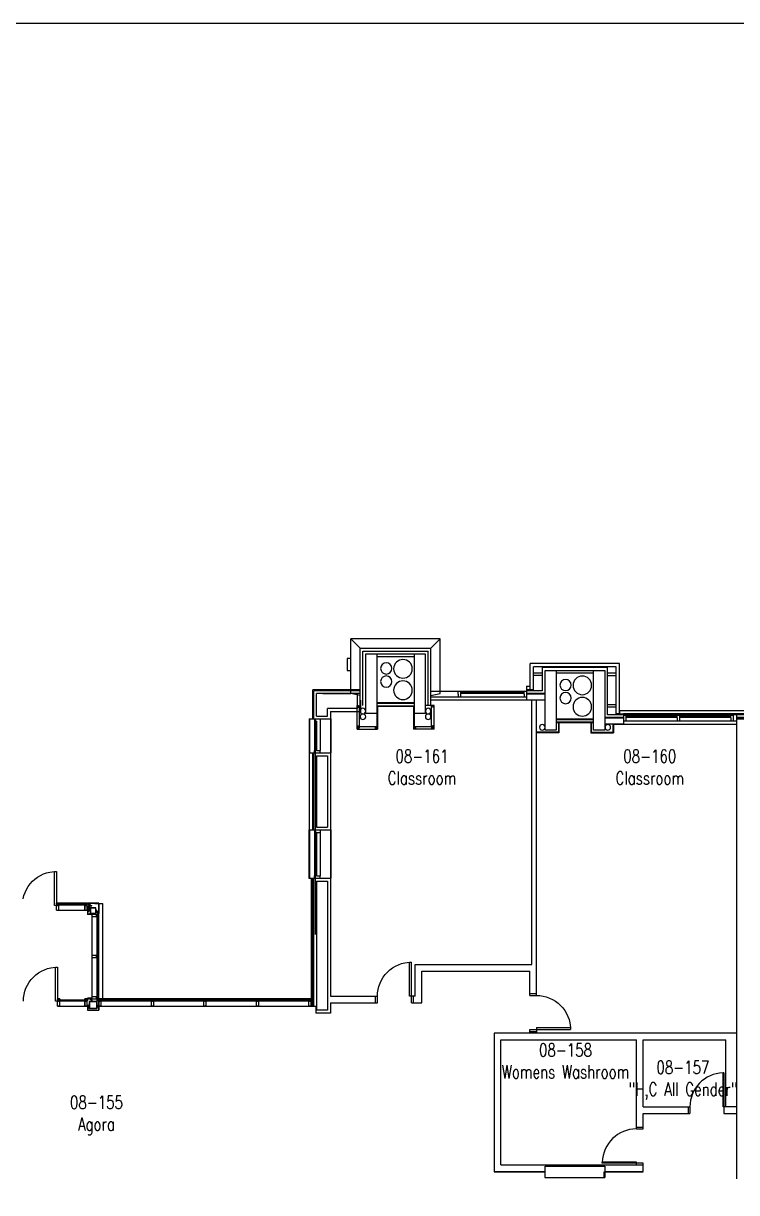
# Model space of a CAD drawing. Extents: x 11182 to 734459, y -1391328 to 152085.
# Drawn here: x 138949 to 158091, y -831860 to -800495 of the extents above; entities that cross this region are included whole.
import ezdxf
from ezdxf.enums import TextEntityAlignment as Align

# ---------------------------------------------------------------- set-up
doc = ezdxf.new("R2010")
doc.units = 0
doc.header["$LTSCALE"] = 500
doc.header["$MEASUREMENT"] = 0
doc.layers.add('0_Defpoints', color=106, linetype='CONTINUOUS', plot=False)
for name, color, linetype in [('0_room_data', 7, 'CONTINUOUS'), ('1_Wall_Exist', 251, 'CONTINUOUS'), ('3_Text', 7, 'CONTINUOUS')]:
    doc.layers.add(name, color=color, linetype=linetype)
doc.styles.add('1_200', font='simplex.shx', dxfattribs={"width": 0.75, "height": 460})

# ---------------------------------------------------------------- blocks, each defined once
blk = doc.blocks.new('room_data')
at = {"layer": '3_Text', "style": '1_200', "width": 0.75}
for tag, p in [('ROOMNUM', (0, 0)), ('ROOMUSE', (0, -575))]:
    blk.add_attdef(tag, text='', height=345, dxfattribs=at).set_placement(p, align=Align.MIDDLE_CENTER)

msp = doc.modelspace()

# ---------------------------------------------------------------- linework, layer by layer
at = {"layer": '0_Defpoints'}
msp.add_lwpolyline([(121708, -800495), (121708, -866198), (223249, -866198), (223249, -800495)], close=True, dxfattribs=at)
at = {"layer": '1_Wall_Exist'}
for p, q in [((150136, -817009), (147736, -817009)), ((147736, -818471), (147736, -817009)), ((147736, -817009), (147986, -817259)), ((149886, -817259), (150136, -817009)), ((150136, -818471), (150136, -817009)), ((147986, -817259), (149886, -817259)), ((147986, -818797), (147986, -817259)), ((148061, -817334), (149811, -817334)), ((148061, -818797), (148061, -817334)), ((149811, -818797), (149811, -817334)), ((149886, -818797), (149886, -817259)), ((147636, -817531), (147636, -817855)), ((147736, -817531), (147636, -817531)), ((148136, -819009), (148136, -817409)), ((148136, -817409), (149736, -817409)), ((148436, -817409), (148436, -819362)), ((149436, -817484), (148436, -817484)), ((149436, -817409), (149436, -819362)), ((149736, -817409), (149736, -819009)), ((154950, -817663), (152550, -817663)), ((152550, -818375), (152550, -817663)), ((154950, -819015), (154950, -817663)), ((147636, -817855), (147736, -817855)), ((154860, -817753), (152640, -817753)), ((152640, -818375), (152640, -817753)), ((152640, -817917), (152875, -817917)), ((152875, -817992), (152640, -817992)), ((154625, -817778), (152875, -817778)), ((152875, -817778), (152875, -818400)), ((152950, -819453), (152950, -817853)), ((152950, -817853), (154550, -817853)), ((153250, -817853), (153250, -819453)), ((154250, -817928), (153250, -817928)), ((154250, -819453), (154250, -817853)), ((154550, -817853), (154550, -819453)), ((154625, -819040), (154625, -817778)), ((154625, -817918), (154860, -817918)), ((154860, -817993), (154625, -817993)), ((154860, -819015), (154860, -817753)), ((152450, -818275), (152450, -818659)), ((152550, -818285), (152450, -818285)), ((147986, -818375), (146715, -818375)), ((146715, -819152), (146715, -818375)), ((147986, -818400), (146740, -818400)), ((146740, -819152), (146740, -818400)), ((147986, -818475), (146815, -818475)), ((146815, -819075), (146815, -818475)), ((146987, -818481), (146987, -818471)), ((147737, -818481), (146987, -818481)), ((147986, -818521), (147736, -818471)), ((147915, -818875), (147915, -818475)), ((152384, -818422), (149886, -818422)), ((149886, -818521), (150136, -818471)), ((152450, -818574), (149886, -818574)), ((150618, -818486), (150618, -818422)), ((150620, -818486), (150618, -818486)), ((150620, -818486), (150620, -818574)), ((150683, -818422), (150683, -818574)), ((152385, -818448), (150683, -818448)), ((152385, -818473), (150683, -818473)), ((152382, -818448), (152385, -818435)), ((152385, -818486), (152382, -818473)), ((152385, -818486), (152385, -818422)), ((152450, -818422), (152385, -818422)), ((152387, -818486), (152385, -818486)), ((152387, -818486), (152387, -818574)), ((152640, -818375), (152450, -818375)), ((152875, -818400), (152450, -818400)), ((152950, -818475), (152450, -818475)), ((152950, -818491), (152450, -818491)), ((147115, -819075), (147115, -818875)), ((147915, -818875), (147115, -818875)), ((147904, -819425), (147904, -818797)), ((147923, -818838), (147923, -818797)), ((147923, -818797), (147945, -818797)), ((147923, -818838), (147945, -818838)), ((147926, -818836), (147926, -818800)), ((147926, -818800), (147943, -818800)), ((147926, -818836), (147943, -818836)), ((147943, -818804), (147938, -818804)), ((147938, -818807), (147938, -818804)), ((147945, -818807), (147938, -818807)), ((147938, -818832), (147938, -818829)), ((147945, -818829), (147938, -818829)), ((147943, -818832), (147938, -818832)), ((147943, -818800), (147943, -818804)), ((147943, -818836), (147943, -818832)), ((147945, -818797), (147945, -818807)), ((147945, -818838), (147945, -818829)), ((147967, -819362), (147967, -818797)), ((147992, -818653), (147992, -818952)), ((148436, -818709), (149436, -818709)), ((148436, -818734), (149436, -818734)), ((148436, -818798), (149436, -818798)), ((148436, -818814), (149436, -818814)), ((148455, -818814), (148455, -819425)), ((149417, -818814), (149417, -819425)), ((149969, -818797), (149736, -818797)), ((152950, -818653), (149886, -818653)), ((149905, -819362), (149905, -818797)), ((149927, -818797), (149927, -818807)), ((149927, -818807), (149935, -818807)), ((149927, -818838), (149927, -818829)), ((149927, -818829), (149935, -818829)), ((149950, -818838), (149927, -818838)), ((149947, -818800), (149930, -818800)), ((149930, -818800), (149930, -818804)), ((149930, -818804), (149935, -818804)), ((149930, -818832), (149935, -818832)), ((149930, -818836), (149930, -818832)), ((149947, -818836), (149930, -818836)), ((149935, -818807), (149935, -818804)), ((149935, -818832), (149935, -818829)), ((149947, -818836), (149947, -818800)), ((149950, -818838), (149950, -818797)), ((149969, -819425), (149969, -818797)), ((152594, -825743), (152594, -818653)), ((152718, -826571), (152718, -818653)), ((154625, -818765), (154860, -818765)), ((154860, -818840), (154625, -818840)), ((154955, -819015), (154955, -818925)), ((154955, -818925), (158751, -818925)), ((146615, -819152), (147198, -819152)), ((146615, -819152), (146615, -820066)), ((146625, -819152), (146625, -820066)), ((146762, -819152), (146762, -820000)), ((146812, -819218), (146762, -819218)), ((146787, -819155), (146987, -819155)), ((146787, -824935), (146787, -819155)), ((146787, -819218), (146787, -820000)), ((146812, -819218), (146812, -820000)), ((146815, -819075), (147115, -819075)), ((146914, -819152), (146914, -820003)), ((147192, -818952), (147192, -820066)), ((147192, -818952), (147992, -818952)), ((147198, -819152), (147198, -820066)), ((148436, -819009), (148136, -819009)), ((149736, -819009), (149436, -819009)), ((153250, -819153), (154250, -819153)), ((154250, -819178), (153250, -819178)), ((154250, -819242), (153250, -819242)), ((154250, -819258), (153250, -819258)), ((153310, -819258), (153310, -819513)), ((153323, -819258), (153323, -819526)), ((154177, -819258), (154177, -819526)), ((154190, -819258), (154190, -819513)), ((155053, -819115), (154550, -819115)), ((155053, -819131), (154550, -819131)), ((159076, -819040), (154625, -819040)), ((154950, -819015), (154860, -819015)), ((154955, -819015), (155053, -819015)), ((158841, -819015), (155053, -819015)), ((155053, -819015), (155053, -819299)), ((157935, -819062), (155053, -819062)), ((158090, -819214), (155053, -819214)), ((155116, -819062), (155116, -819214)), ((156491, -819088), (155116, -819088)), ((156491, -819113), (155116, -819113)), ((156489, -819088), (156491, -819075)), ((156491, -819126), (156489, -819113)), ((156491, -819126), (156491, -819062)), ((156494, -819126), (156491, -819126)), ((156494, -819126), (156494, -819214)), ((156557, -819062), (156557, -819214)), ((157935, -819088), (156557, -819088)), ((157935, -819113), (156557, -819113)), ((157932, -819088), (157935, -819075)), ((157935, -819126), (157932, -819113)), ((157935, -819126), (157935, -819062)), ((158001, -819062), (157935, -819062)), ((157938, -819126), (157935, -819126)), ((157938, -819126), (157938, -819214)), ((158001, -819062), (158001, -819214)), ((158090, -819040), (158090, -831492)), ((159151, -819115), (158090, -819115)), ((159151, -819131), (158090, -819131)), ((158090, -819153), (158390, -819153)), ((147904, -819425), (148455, -819425)), ((147923, -819406), (147923, -819342)), ((147923, -819342), (147945, -819342)), ((147923, -819384), (147945, -819384)), ((147923, -819406), (147964, -819406)), ((147926, -819381), (147926, -819345)), ((147926, -819345), (147943, -819345)), ((147926, -819381), (147943, -819381)), ((147926, -819403), (147926, -819386)), ((147926, -819386), (147930, -819386)), ((147926, -819403), (147962, -819403)), ((147930, -819386), (147930, -819391)), ((147930, -819391), (147933, -819391)), ((147933, -819384), (147933, -819391)), ((147943, -819349), (147938, -819349)), ((147938, -819352), (147938, -819349)), ((147945, -819352), (147938, -819352)), ((147945, -819374), (147938, -819374)), ((147938, -819377), (147938, -819374)), ((147943, -819377), (147938, -819377)), ((147943, -819345), (147943, -819349)), ((147943, -819381), (147943, -819377)), ((147945, -819342), (147945, -819352)), ((147945, -819384), (147945, -819374)), ((147964, -819384), (147955, -819384)), ((147955, -819384), (147955, -819391)), ((147955, -819391), (147957, -819391)), ((147957, -819386), (147957, -819391)), ((147962, -819386), (147957, -819386)), ((147962, -819403), (147962, -819386)), ((147964, -819406), (147964, -819384)), ((148436, -819362), (147967, -819362)), ((148395, -819406), (148395, -819384)), ((148395, -819384), (148405, -819384)), ((148395, -819406), (148436, -819406)), ((148398, -819403), (148398, -819386)), ((148398, -819386), (148402, -819386)), ((148398, -819403), (148434, -819403)), ((148402, -819386), (148402, -819391)), ((148402, -819391), (148405, -819391)), ((148405, -819384), (148405, -819391)), ((148436, -819384), (148427, -819384)), ((148427, -819384), (148427, -819391)), ((148427, -819391), (148429, -819391)), ((148434, -819386), (148429, -819386)), ((148429, -819386), (148429, -819391)), ((148434, -819403), (148434, -819386)), ((148436, -819406), (148436, -819384)), ((149969, -819425), (149417, -819425)), ((149927, -819362), (149436, -819362)), ((149436, -819406), (149436, -819384)), ((149436, -819384), (149446, -819384)), ((149436, -819406), (149478, -819406)), ((149439, -819403), (149439, -819386)), ((149439, -819386), (149443, -819386)), ((149439, -819403), (149475, -819403)), ((149443, -819386), (149443, -819391)), ((149443, -819391), (149446, -819391)), ((149446, -819384), (149446, -819391)), ((149478, -819384), (149468, -819384)), ((149468, -819384), (149468, -819391)), ((149468, -819391), (149471, -819391)), ((149471, -819386), (149471, -819391)), ((149475, -819386), (149471, -819386)), ((149475, -819403), (149475, -819386)), ((149478, -819406), (149478, -819384)), ((149908, -819384), (149918, -819384)), ((149908, -819406), (149908, -819384)), ((149908, -819406), (149950, -819406)), ((149911, -819403), (149911, -819386)), ((149911, -819386), (149915, -819386)), ((149911, -819403), (149947, -819403)), ((149915, -819386), (149915, -819391)), ((149915, -819391), (149918, -819391)), ((149918, -819384), (149918, -819391)), ((149950, -819342), (149927, -819342)), ((149927, -819342), (149927, -819352)), ((149927, -819352), (149935, -819352)), ((149927, -819374), (149935, -819374)), ((149927, -819384), (149927, -819374)), ((149950, -819384), (149927, -819384)), ((149947, -819345), (149930, -819345)), ((149930, -819345), (149930, -819349)), ((149930, -819349), (149935, -819349)), ((149930, -819377), (149935, -819377)), ((149930, -819381), (149930, -819377)), ((149947, -819381), (149930, -819381)), ((149935, -819352), (149935, -819349)), ((149935, -819377), (149935, -819374)), ((149940, -819384), (149940, -819391)), ((149940, -819391), (149943, -819391)), ((149943, -819386), (149943, -819391)), ((149947, -819386), (149943, -819386)), ((149947, -819381), (149947, -819345)), ((149947, -819403), (149947, -819386)), ((149950, -819406), (149950, -819342)), ((153310, -819513), (152718, -819513)), ((153323, -819526), (152718, -819526)), ((153250, -819453), (152950, -819453)), ((154177, -819526), (154783, -819526)), ((154190, -819513), (154764, -819513)), ((154550, -819453), (154250, -819453)), ((155053, -819293), (154550, -819293)), ((154764, -819294), (154764, -819513)), ((154783, -819294), (154783, -819526)), ((158090, -819299), (154783, -819299)), ((146615, -820066), (147198, -820066)), ((146625, -822132), (146625, -820066)), ((146715, -822132), (146715, -820066)), ((146740, -822132), (146740, -820066)), ((146762, -820066), (146762, -820000)), ((146825, -820000), (146762, -820000)), ((146763, -820066), (146915, -820066)), ((146815, -820143), (146815, -822055)), ((146815, -820143), (147115, -820143)), ((146825, -820002), (146825, -820000)), ((146825, -820002), (146914, -820002)), ((146914, -820066), (146914, -820002)), ((147115, -820143), (147115, -822055)), ((147192, -820066), (147192, -823426)), ((146815, -822055), (147115, -822055)), ((146614, -822132), (147198, -822132)), ((146614, -822132), (146614, -823426)), ((146624, -822132), (146624, -823426)), ((146762, -822132), (146762, -823360)), ((146825, -822198), (146762, -822198)), ((146787, -822198), (146787, -823360)), ((146812, -822198), (146812, -823360)), ((146825, -822196), (146825, -822198)), ((146825, -822196), (146914, -822196)), ((146914, -822132), (146914, -823363)), ((147198, -822132), (147198, -823426)), ((139407, -823350), (139489, -823312)), ((139489, -823312), (139573, -823282)), ((139573, -823282), (139660, -823260)), ((139660, -823260), (139788, -823242)), ((139788, -823242), (139839, -823242)), ((139788, -824156), (139788, -823242)), ((139839, -823242), (139839, -824156)), ((139033, -823725), (139079, -823648)), ((139079, -823648), (139132, -823576)), ((139132, -823576), (139192, -823510)), ((139192, -823510), (139259, -823449)), ((139259, -823449), (139331, -823396)), ((139331, -823396), (139407, -823350)), ((146614, -823426), (147198, -823426)), ((146675, -823426), (146675, -826855)), ((146715, -826855), (146715, -823426)), ((146740, -826855), (146740, -823426)), ((146761, -823426), (146761, -823360)), ((146825, -823360), (146761, -823360)), ((146815, -823503), (146815, -826970)), ((146815, -823503), (147115, -823503)), ((146825, -823363), (146825, -823360)), ((146825, -823363), (146913, -823363)), ((146913, -823426), (146913, -823363)), ((147115, -823503), (147115, -826970)), ((147192, -823426), (147192, -826593)), ((138942, -823978), (138964, -823891)), ((138964, -823891), (138994, -823807)), ((138994, -823807), (139033, -823725)), ((139839, -824156), (139788, -824156)), ((139840, -824115), (139840, -824097)), ((140665, -824097), (139840, -824097)), ((139841, -824114), (139840, -824115)), ((139840, -824288), (139840, -824154)), ((139840, -824154), (139841, -824154)), ((139901, -824099), (139841, -824099)), ((139841, -824114), (139841, -824099)), ((139844, -824105), (139841, -824113)), ((139843, -824113), (139841, -824113)), ((139841, -824157), (139841, -824154)), ((139841, -824286), (139841, -824160)), ((139843, -824113), (139845, -824107)), ((139843, -824116), (139843, -824114)), ((139844, -824114), (139843, -824114)), ((139899, -824116), (139843, -824116)), ((139861, -824154), (139843, -824154)), ((139843, -824158), (139843, -824154)), ((139846, -824105), (139844, -824105)), ((139844, -824114), (139845, -824107)), ((139845, -824107), (139845, -824107)), ((139845, -824114), (139846, -824113)), ((139897, -824114), (139845, -824114)), ((139898, -824156), (139845, -824156)), ((139845, -824158), (139845, -824156)), ((139846, -824108), (139846, -824105)), ((139846, -824113), (139846, -824108)), ((139861, -824116), (139861, -824154)), ((139861, -824119), (139869, -824119)), ((139864, -824123), (139864, -824154)), ((139864, -824123), (139866, -824123)), ((139864, -824154), (139878, -824154)), ((139866, -824135), (139866, -824123)), ((139869, -824135), (139869, -824119)), ((139873, -824135), (139873, -824119)), ((139873, -824119), (139881, -824119)), ((139878, -824123), (139876, -824123)), ((139876, -824135), (139876, -824123)), ((139878, -824123), (139878, -824154)), ((139881, -824116), (139881, -824154)), ((139899, -824154), (139881, -824154)), ((140615, -824123), (139892, -824123)), ((140615, -824148), (139892, -824148)), ((139896, -824108), (139897, -824105)), ((139897, -824114), (139896, -824108)), ((139897, -824105), (139898, -824105)), ((139898, -824105), (139901, -824113)), ((139899, -824113), (139898, -824107)), ((139898, -824107), (139898, -824107)), ((139899, -824114), (139898, -824107)), ((139898, -824156), (139898, -824156)), ((139899, -824113), (139901, -824113)), ((139899, -824116), (139899, -824114)), ((139899, -824114), (139899, -824114)), ((139899, -824156), (139899, -824154)), ((139901, -824099), (139901, -824114)), ((139901, -824114), (139903, -824115)), ((139901, -824154), (139901, -824156)), ((139901, -824154), (139903, -824154)), ((139901, -824286), (139901, -824158)), ((139903, -824115), (139903, -824097)), ((139903, -824288), (139903, -824154)), ((140602, -824115), (140602, -824097)), ((140603, -824114), (140602, -824115)), ((140602, -824288), (140602, -824154)), ((140602, -824154), (140603, -824154)), ((140664, -824099), (140603, -824099)), ((140603, -824114), (140603, -824099)), ((140603, -824157), (140603, -824154)), ((140603, -824286), (140603, -824160)), ((140607, -824105), (140604, -824113)), ((140606, -824113), (140604, -824113)), ((140605, -824116), (140605, -824114)), ((140606, -824114), (140605, -824114)), ((140661, -824116), (140605, -824116)), ((140624, -824154), (140605, -824154)), ((140605, -824158), (140605, -824154)), ((140606, -824113), (140607, -824107)), ((140606, -824114), (140607, -824107)), ((140608, -824105), (140607, -824105)), ((140607, -824107), (140607, -824107)), ((140607, -824114), (140608, -824113)), ((140659, -824114), (140607, -824114)), ((140660, -824156), (140607, -824156)), ((140607, -824158), (140607, -824156)), ((140608, -824108), (140608, -824105)), ((140608, -824113), (140608, -824108)), ((140624, -824116), (140624, -824154)), ((140624, -824119), (140631, -824119)), ((140627, -824123), (140627, -824154)), ((140627, -824123), (140629, -824123)), ((140627, -824154), (140640, -824154)), ((140629, -824135), (140629, -824123)), ((140631, -824135), (140631, -824119)), ((140635, -824135), (140635, -824119)), ((140635, -824119), (140644, -824119)), ((140640, -824123), (140638, -824123)), ((140638, -824135), (140638, -824123)), ((140640, -824123), (140640, -824154)), ((140644, -824116), (140644, -824154)), ((140661, -824154), (140644, -824154)), ((140704, -824125), (140645, -824125)), ((140658, -824108), (140659, -824105)), ((140659, -824114), (140658, -824108)), ((140659, -824105), (140660, -824105)), ((140660, -824105), (140663, -824113)), ((140661, -824113), (140660, -824107)), ((140660, -824107), (140660, -824107)), ((140661, -824114), (140660, -824107)), ((140660, -824156), (140660, -824156)), ((140661, -824113), (140663, -824113)), ((140661, -824116), (140661, -824114)), ((140661, -824114), (140661, -824114)), ((140661, -824156), (140661, -824154)), ((140664, -824099), (140664, -824114)), ((140664, -824114), (140665, -824115)), ((140664, -824154), (140664, -824156)), ((140664, -824154), (140665, -824154)), ((140664, -824286), (140664, -824158)), ((140665, -824115), (140665, -824097)), ((140665, -824288), (140665, -824154)), ((140665, -824171), (140739, -824171)), ((140665, -824187), (140739, -824187)), ((140670, -824192), (140670, -824270)), ((140687, -824192), (140670, -824192)), ((140670, -824270), (140687, -824270)), ((140690, -824280), (140671, -824280)), ((140671, -824280), (140671, -824396)), ((140675, -824278), (140673, -824280)), ((140674, -824100), (140676, -824098)), ((140674, -824120), (140674, -824100)), ((140683, -824120), (140674, -824120)), ((140695, -824278), (140675, -824278)), ((140971, -824096), (140676, -824096)), ((140676, -824115), (140676, -824096)), ((140681, -824115), (140676, -824115)), ((140679, -824124), (140683, -824120)), ((140679, -824124), (140687, -824124)), ((140966, -824102), (140681, -824102)), ((140681, -824115), (140681, -824102)), ((140682, -824119), (140682, -824120)), ((140684, -824119), (140682, -824119)), ((140682, -824120), (140684, -824120)), ((140683, -824104), (140695, -824104)), ((140683, -824115), (140683, -824104)), ((140712, -824115), (140683, -824115)), ((140683, -824120), (140683, -824120)), ((140684, -824120), (140684, -824119)), ((140709, -824120), (140684, -824120)), ((140684, -824120), (140684, -824120)), ((140687, -824124), (140684, -824120)), ((140684, -824128), (140709, -824128)), ((140684, -824131), (140684, -824128)), ((140719, -824131), (140684, -824131)), ((140687, -824270), (140687, -824192)), ((140690, -824285), (140690, -824280)), ((140695, -824104), (140695, -824101)), ((140695, -824286), (140695, -824278)), ((140696, -824190), (140708, -824190)), ((140696, -824225), (140696, -824190)), ((140702, -824225), (140696, -824225)), ((140696, -824234), (140696, -824269)), ((140702, -824234), (140696, -824234)), ((140696, -824269), (140708, -824269)), ((140699, -824311), (140699, -824276)), ((140699, -824276), (140741, -824276)), ((140702, -824138), (140702, -824134)), ((140702, -824134), (140742, -824134)), ((140702, -824138), (140738, -824138)), ((140702, -824311), (140702, -824279)), ((140702, -824279), (140744, -824279)), ((140708, -824190), (140710, -824193)), ((140708, -824269), (140710, -824266)), ((140709, -824128), (140709, -824120)), ((140710, -824193), (140722, -824193)), ((140710, -824266), (140722, -824266)), ((140712, -824115), (140712, -824128)), ((140712, -824128), (140719, -824128)), ((140719, -824131), (140719, -824128)), ((140724, -824190), (140722, -824193)), ((140724, -824269), (140722, -824266)), ((140724, -824190), (140736, -824190)), ((140724, -824269), (140736, -824269)), ((140730, -824225), (140736, -824225)), ((140730, -824234), (140736, -824234)), ((140736, -824225), (140736, -824190)), ((140736, -824234), (140736, -824269)), ((140738, -824138), (140738, -824163)), ((140738, -824163), (140782, -824163)), ((140739, -824171), (140739, -824187)), ((140741, -824246), (140744, -824246)), ((140741, -824276), (140741, -824246)), ((140742, -824134), (140742, -824159)), ((140742, -824159), (140782, -824159)), ((140744, -824279), (140744, -824246)), ((140745, -824230), (140745, -824357)), ((140753, -824230), (140753, -824357)), ((140884, -824218), (140758, -824218)), ((140884, -824226), (140758, -824226)), ((140782, -824163), (140782, -824159)), ((140866, -824103), (141071, -824103)), ((140889, -824357), (140889, -824230)), ((140897, -824357), (140897, -824230)), ((140904, -824315), (140904, -824271)), ((140904, -824271), (140908, -824271)), ((140908, -824311), (140908, -824271)), ((140966, -824102), (140966, -824372)), ((140971, -824096), (140971, -824377)), ((141071, -824103), (141071, -826670)), ((139840, -824288), (140665, -824288)), ((139841, -824286), (139901, -824286)), ((140603, -824286), (140664, -824286)), ((140779, -824396), (140671, -824396)), ((140679, -824299), (140676, -824299)), ((140690, -824285), (140677, -824285)), ((140677, -824392), (140677, -824285)), ((140774, -824392), (140677, -824392)), ((140679, -824287), (140679, -824299)), ((140690, -824287), (140679, -824287)), ((140690, -824316), (140690, -824287)), ((140690, -824316), (140703, -824316)), ((140695, -824313), (140695, -824287)), ((140703, -824313), (140695, -824313)), ((140699, -824311), (140702, -824311)), ((140703, -824288), (140703, -824313)), ((140706, -824288), (140703, -824288)), ((140703, -824316), (140703, -824323)), ((140706, -824323), (140703, -824323)), ((140706, -824323), (140706, -824288)), ((140742, -824377), (140742, -824365)), ((140742, -824377), (140772, -824377)), ((140758, -824362), (140884, -824362)), ((140758, -824370), (140884, -824370)), ((140760, -824389), (140760, -824392)), ((140772, -824389), (140760, -824389)), ((140772, -824377), (140772, -824389)), ((140774, -824377), (140774, -824392)), ((140774, -824377), (140779, -824377)), ((140779, -824377), (140779, -824396)), ((140781, -824392), (140779, -824395)), ((140781, -824372), (140781, -824392)), ((140782, -824387), (140782, -826660)), ((140782, -824387), (140915, -824387)), ((140782, -824451), (140915, -824451)), ((140783, -824389), (140909, -824389)), ((140783, -824389), (140783, -824449)), ((140783, -824449), (140911, -824449)), ((140877, -824374), (140794, -824374)), ((140794, -824374), (140794, -824384)), ((140794, -824384), (140877, -824384)), ((140877, -824384), (140877, -824374)), ((140930, -824315), (140904, -824315)), ((140934, -824311), (140908, -824311)), ((140912, -824389), (140915, -824389)), ((140912, -824391), (140915, -824391)), ((140912, -824392), (140914, -824392)), ((140913, -824445), (140914, -824445)), ((140913, -824447), (140915, -824447)), ((140915, -824449), (140913, -824449)), ((140914, -824445), (140914, -824392)), ((140915, -824387), (140915, -824389)), ((140915, -824409), (140915, -824391)), ((140953, -824409), (140915, -824409)), ((140947, -824412), (140915, -824412)), ((140915, -824412), (140915, -824426)), ((140947, -824426), (140915, -824426)), ((140915, -824447), (140915, -824429)), ((140953, -824429), (140915, -824429)), ((140915, -824449), (140915, -824451)), ((140922, -824439), (140922, -825503)), ((140930, -824351), (140930, -824315)), ((140930, -824351), (140934, -824351)), ((140934, -824351), (140934, -824311)), ((140934, -824414), (140947, -824414)), ((140934, -824417), (140950, -824417)), ((140934, -824421), (140950, -824421)), ((140934, -824423), (140947, -824423)), ((140936, -824333), (140936, -824369)), ((140936, -824333), (140940, -824333)), ((140936, -824369), (140940, -824369)), ((140940, -824340), (140940, -824333)), ((140952, -824340), (140940, -824340)), ((140940, -824369), (140940, -824343)), ((140940, -824343), (140947, -824343)), ((140942, -824350), (140942, -824404)), ((140947, -824343), (140947, -824369)), ((140947, -824370), (140947, -824379)), ((140947, -824379), (140967, -824379)), ((140947, -824412), (140947, -824414)), ((140947, -824426), (140947, -824423)), ((140947, -824439), (140947, -825503)), ((140950, -824409), (140950, -824417)), ((140950, -824421), (140950, -824429)), ((140952, -824340), (140952, -824370)), ((140952, -824370), (140964, -824370)), ((140952, -824372), (140952, -824377)), ((140952, -824372), (140966, -824372)), ((140952, -824377), (140971, -824377)), ((140953, -824391), (140955, -824391)), ((140953, -824447), (140953, -824391)), ((140953, -824447), (140955, -824447)), ((140955, -824387), (140972, -824387)), ((140956, -824389), (140955, -824387)), ((140955, -824391), (140962, -824393)), ((140955, -824391), (140955, -824391)), ((140955, -824445), (140955, -824393)), ((140955, -824393), (140957, -824393)), ((140955, -824445), (140962, -824444)), ((140955, -824447), (140962, -824445)), ((140955, -824447), (140955, -824447)), ((140956, -824449), (140955, -824451)), ((140955, -824451), (140972, -824451)), ((140957, -824391), (140956, -824389)), ((140956, -824389), (140971, -824389)), ((140964, -824392), (140956, -824389)), ((140964, -824446), (140956, -824449)), ((140957, -824447), (140956, -824449)), ((140971, -824449), (140956, -824449)), ((140957, -824391), (140962, -824392)), ((140957, -824393), (140962, -824394)), ((140957, -824447), (140962, -824445)), ((140962, -824393), (140962, -824392)), ((140962, -824394), (140964, -824393)), ((140962, -824444), (140964, -824444)), ((140962, -824445), (140962, -824445)), ((140964, -824370), (140964, -824358)), ((140964, -824358), (140967, -824358)), ((140964, -824393), (140964, -824392)), ((140964, -824444), (140964, -824446)), ((140967, -824379), (140970, -824377)), ((140971, -824449), (140971, -824389)), ((140972, -826660), (140972, -824387)), ((140782, -825492), (140915, -825492)), ((140783, -825493), (140909, -825493)), ((140783, -825493), (140783, -825554)), ((140912, -825493), (140915, -825493)), ((140912, -825495), (140915, -825495)), ((140912, -825497), (140914, -825497)), ((140914, -825550), (140914, -825497)), ((140915, -825492), (140915, -825493)), ((140915, -825514), (140915, -825495)), ((140953, -825514), (140915, -825514)), ((140947, -825517), (140915, -825517)), ((140915, -825517), (140915, -825531)), ((140947, -825531), (140915, -825531)), ((140915, -825552), (140915, -825534)), ((140953, -825534), (140915, -825534)), ((140934, -825519), (140947, -825519)), ((140934, -825521), (140950, -825521)), ((140934, -825525), (140950, -825525)), ((140934, -825528), (140947, -825528)), ((140947, -825517), (140947, -825519)), ((140947, -825531), (140947, -825528)), ((140950, -825514), (140950, -825521)), ((140950, -825525), (140950, -825534)), ((140953, -825495), (140955, -825495)), ((140953, -825552), (140953, -825495)), ((140955, -825492), (140972, -825492)), ((140956, -825493), (140955, -825492)), ((140955, -825496), (140955, -825495)), ((140955, -825496), (140962, -825497)), ((140955, -825550), (140955, -825497)), ((140955, -825497), (140957, -825498)), ((140956, -825493), (140971, -825493)), ((140957, -825496), (140956, -825494)), ((140964, -825497), (140956, -825494)), ((140957, -825496), (140962, -825497)), ((140957, -825498), (140962, -825498)), ((140962, -825497), (140962, -825497)), ((140962, -825498), (140964, -825498)), ((140964, -825498), (140964, -825497)), ((140971, -825554), (140971, -825493)), ((139598, -825850), (139685, -825828)), ((139685, -825828), (139812, -825810)), ((139812, -825810), (139863, -825810)), ((139812, -826724), (139812, -825810)), ((139863, -825810), (139863, -826724)), ((140782, -825555), (140915, -825555)), ((140783, -825554), (140911, -825554)), ((140913, -825550), (140914, -825550)), ((140913, -825552), (140915, -825552)), ((140915, -825554), (140913, -825554)), ((140915, -825554), (140915, -825555)), ((140922, -825544), (140922, -826608)), ((140947, -825544), (140947, -826608)), ((140953, -825552), (140955, -825552)), ((140955, -825549), (140962, -825549)), ((140955, -825551), (140962, -825550)), ((140955, -825551), (140955, -825552)), ((140956, -825554), (140955, -825555)), ((140955, -825555), (140972, -825555)), ((140964, -825550), (140956, -825553)), ((140957, -825551), (140956, -825553)), ((140971, -825554), (140956, -825554)), ((140957, -825551), (140962, -825550)), ((140962, -825549), (140964, -825549)), ((140962, -825550), (140962, -825550)), ((140964, -825549), (140964, -825550)), ((148786, -825886), (148858, -825833)), ((148858, -825833), (148934, -825787)), ((148934, -825787), (149015, -825749)), ((149015, -825749), (149100, -825718)), ((149100, -825718), (149187, -825697)), ((149187, -825697), (149315, -825679)), ((149315, -825679), (149365, -825679)), ((149315, -826593), (149315, -825679)), ((149365, -826771), (149365, -825679)), ((149465, -826593), (149465, -825743)), ((149465, -825743), (152594, -825743)), ((139103, -826216), (139157, -826145)), ((139157, -826145), (139217, -826078)), ((139217, -826078), (139284, -826018)), ((139284, -826018), (139355, -825964)), ((139355, -825964), (139432, -825918)), ((139432, -825918), (139513, -825880)), ((139513, -825880), (139598, -825850)), ((148560, -826162), (148606, -826085)), ((148606, -826085), (148659, -826013)), ((148659, -826013), (148719, -825947)), ((148719, -825947), (148786, -825886)), ((149643, -826771), (149643, -825921)), ((149643, -825921), (152540, -825921)), ((152540, -826571), (152540, -825921)), ((138967, -826546), (138989, -826459)), ((138989, -826459), (139019, -826375)), ((139019, -826375), (139057, -826293)), ((139057, -826293), (139103, -826216)), ((148456, -826504), (148469, -826415)), ((148469, -826415), (148491, -826328)), ((148491, -826328), (148521, -826243)), ((148521, -826243), (148560, -826162)), ((138949, -826724), (138954, -826635)), ((138954, -826635), (138967, -826546)), ((139863, -826724), (139812, -826724)), ((139863, -826682), (139863, -826665)), ((139927, -826665), (139863, -826665)), ((139865, -826681), (139863, -826682)), ((139863, -826855), (139863, -826722)), ((139863, -826722), (139865, -826722)), ((139925, -826666), (139865, -826666)), ((139865, -826681), (139865, -826666)), ((139868, -826672), (139865, -826681)), ((139867, -826680), (139865, -826681)), ((139865, -826725), (139865, -826722)), ((139865, -826853), (139865, -826727)), ((139867, -826680), (139868, -826675)), ((139867, -826682), (139869, -826675)), ((139867, -826684), (139867, -826682)), ((139867, -826682), (139867, -826682)), ((139923, -826684), (139867, -826684)), ((139885, -826722), (139867, -826722)), ((139867, -826725), (139867, -826722)), ((139869, -826672), (139868, -826672)), ((139869, -826675), (139868, -826675)), ((139921, -826723), (139868, -826723)), ((139868, -826725), (139868, -826723)), ((139870, -826675), (139869, -826672)), ((139869, -826680), (139870, -826675)), ((139869, -826682), (139869, -826680)), ((139921, -826682), (139869, -826682)), ((139885, -826684), (139885, -826722)), ((139885, -826687), (139893, -826687)), ((139888, -826690), (139888, -826722)), ((139888, -826690), (139890, -826690)), ((139888, -826722), (139902, -826722)), ((139890, -826703), (139890, -826690)), ((139893, -826703), (139893, -826687)), ((139897, -826703), (139897, -826687)), ((139897, -826687), (139905, -826687)), ((139902, -826690), (139899, -826690)), ((139899, -826703), (139899, -826690)), ((139902, -826690), (139902, -826722)), ((139905, -826684), (139905, -826722)), ((139923, -826722), (139905, -826722)), ((139915, -826690), (140614, -826690)), ((139915, -826716), (140614, -826716)), ((139920, -826672), (139922, -826672)), ((139920, -826675), (139920, -826672)), ((139921, -826682), (139920, -826675)), ((139923, -826680), (139921, -826675)), ((139921, -826675), (139921, -826675)), ((139923, -826682), (139921, -826675)), ((139921, -826724), (139921, -826723)), ((139922, -826672), (139925, -826681)), ((139923, -826680), (139925, -826681)), ((139923, -826684), (139923, -826682)), ((139923, -826682), (139923, -826682)), ((139923, -826724), (139923, -826722)), ((139925, -826666), (139925, -826681)), ((139925, -826681), (139927, -826682)), ((139925, -826722), (139925, -826723)), ((139925, -826722), (139927, -826722)), ((139925, -826853), (139925, -826726)), ((139927, -826682), (139927, -826665)), ((139927, -826855), (139927, -826722)), ((140600, -826729), (140602, -826729)), ((140602, -826682), (140602, -826665)), ((140665, -826665), (140602, -826665)), ((140603, -826681), (140602, -826682)), ((140602, -826855), (140602, -826722)), ((140602, -826722), (140603, -826722)), ((140664, -826666), (140603, -826666)), ((140603, -826681), (140603, -826666)), ((140603, -826725), (140603, -826722)), ((140603, -826853), (140603, -826727)), ((140607, -826672), (140604, -826681)), ((140606, -826680), (140604, -826681)), ((140605, -826684), (140605, -826682)), ((140606, -826682), (140605, -826682)), ((140661, -826684), (140605, -826684)), ((140624, -826722), (140605, -826722)), ((140605, -826725), (140605, -826722)), ((140606, -826680), (140607, -826675)), ((140606, -826682), (140607, -826675)), ((140608, -826672), (140607, -826672)), ((140607, -826675), (140607, -826675)), ((140607, -826682), (140608, -826680)), ((140659, -826682), (140607, -826682)), ((140660, -826723), (140607, -826723)), ((140607, -826725), (140607, -826723)), ((140608, -826675), (140608, -826672)), ((140608, -826680), (140608, -826675)), ((140624, -826684), (140624, -826722)), ((140624, -826687), (140631, -826687)), ((140627, -826690), (140627, -826722)), ((140627, -826690), (140629, -826690)), ((140627, -826722), (140640, -826722)), ((140629, -826703), (140629, -826690)), ((140631, -826703), (140631, -826687)), ((140635, -826703), (140635, -826687)), ((140635, -826687), (140644, -826687)), ((140640, -826690), (140638, -826690)), ((140638, -826703), (140638, -826690)), ((140640, -826690), (140640, -826722)), ((140644, -826684), (140644, -826722)), ((140661, -826722), (140644, -826722)), ((140648, -826689), (140648, -826694)), ((140648, -826689), (140671, -826689)), ((140648, -826694), (140677, -826694)), ((140658, -826675), (140659, -826672)), ((140659, -826682), (140658, -826675)), ((140659, -826672), (140660, -826672)), ((140660, -826672), (140663, -826681)), ((140661, -826680), (140660, -826675)), ((140660, -826675), (140660, -826675)), ((140661, -826682), (140660, -826675)), ((140660, -826724), (140660, -826723)), ((140661, -826680), (140663, -826681)), ((140661, -826684), (140661, -826682)), ((140661, -826682), (140661, -826682)), ((140661, -826724), (140661, -826722)), ((140664, -826666), (140664, -826681)), ((140664, -826681), (140665, -826682)), ((140664, -826722), (140664, -826723)), ((140664, -826722), (140665, -826722)), ((140664, -826853), (140664, -826726)), ((140665, -826682), (140665, -826665)), ((140665, -826855), (140665, -826722)), ((140671, -826689), (140671, -826646)), ((140777, -826646), (140671, -826646)), ((140677, -826651), (140677, -826694)), ((140772, -826651), (140677, -826651)), ((140720, -826922), (140720, -826731)), ((140726, -826725), (140917, -826725)), ((140729, -826916), (140729, -826737)), ((140732, -826734), (140911, -826734)), ((140734, -826681), (140734, -826678)), ((140741, -826678), (140734, -826678)), ((140734, -826681), (140769, -826681)), ((140741, -826665), (140741, -826678)), ((140741, -826665), (140770, -826665)), ((140744, -826670), (140769, -826670)), ((140744, -826678), (140744, -826670)), ((140769, -826678), (140744, -826678)), ((140746, -826674), (140746, -826677)), ((140746, -826674), (140781, -826674)), ((140746, -826677), (140778, -826677)), ((140758, -826654), (140758, -826651)), ((140770, -826654), (140758, -826654)), ((140766, -826674), (140769, -826670)), ((140774, -826674), (140766, -826674)), ((140767, -826657), (140783, -826657)), ((140767, -826661), (140783, -826661)), ((140769, -826669), (140771, -826669)), ((140769, -826670), (140769, -826669)), ((140771, -826670), (140769, -826670)), ((140769, -826670), (140769, -826670)), ((140769, -826681), (140769, -826678)), ((140770, -826665), (140770, -826654)), ((140770, -826670), (140779, -826670)), ((140770, -826670), (140770, -826670)), ((140774, -826674), (140770, -826670)), ((140771, -826669), (140771, -826670)), ((140772, -826665), (140772, -826651)), ((140772, -826665), (140777, -826665)), ((140777, -826665), (140777, -826646)), ((140779, -826650), (140777, -826648)), ((140778, -826677), (140778, -826719)), ((140778, -826719), (140811, -826719)), ((140779, -826670), (140779, -826650)), ((140781, -826674), (140781, -826716)), ((140781, -826716), (140811, -826716)), ((140782, -826596), (140915, -826596)), ((140782, -826660), (140915, -826660)), ((140783, -826598), (140909, -826598)), ((140783, -826598), (140783, -826658)), ((140783, -826658), (140911, -826658)), ((140811, -826716), (140811, -826719)), ((140912, -826598), (140915, -826598)), ((140912, -826600), (140915, -826600)), ((140912, -826602), (140914, -826602)), ((140913, -826655), (140914, -826655)), ((140913, -826656), (140915, -826656)), ((140915, -826658), (140913, -826658)), ((140914, -826655), (140914, -826602)), ((140914, -826737), (140914, -826916)), ((140915, -826596), (140915, -826598)), ((140915, -826618), (140915, -826600)), ((140953, -826618), (140915, -826618)), ((140947, -826621), (140915, -826621)), ((140915, -826621), (140915, -826635)), ((140947, -826635), (140915, -826635)), ((140915, -826656), (140915, -826638)), ((140953, -826638), (140915, -826638)), ((140915, -826658), (140915, -826660)), ((140917, -826645), (140951, -826645)), ((140917, -826645), (140917, -826719)), ((140992, -826719), (140917, -826719)), ((140923, -826731), (140923, -826922)), ((140934, -826623), (140947, -826623)), ((140934, -826626), (140950, -826626)), ((140934, -826630), (140950, -826630)), ((140934, -826633), (140947, -826633)), ((140947, -826621), (140947, -826623)), ((140947, -826635), (140947, -826633)), ((140950, -826618), (140950, -826626)), ((140950, -826630), (140950, -826638)), ((140951, -826686), (140951, -826645)), ((140992, -826686), (140951, -826686)), ((140953, -826600), (140955, -826600)), ((140953, -826656), (140953, -826600)), ((140953, -826656), (140955, -826656)), ((140955, -826596), (140972, -826596)), ((140956, -826598), (140955, -826596)), ((140955, -826600), (140962, -826602)), ((140955, -826600), (140955, -826600)), ((140955, -826654), (140955, -826602)), ((140955, -826602), (140957, -826602)), ((140955, -826654), (140962, -826653)), ((140955, -826656), (140962, -826654)), ((140955, -826656), (140955, -826656)), ((140956, -826658), (140955, -826660)), ((140955, -826660), (140972, -826660)), ((140957, -826600), (140956, -826598)), ((140956, -826598), (140971, -826598)), ((140964, -826601), (140956, -826598)), ((140964, -826655), (140956, -826658)), ((140957, -826656), (140956, -826658)), ((140971, -826658), (140956, -826658)), ((140957, -826600), (140962, -826602)), ((140957, -826602), (140962, -826603)), ((140957, -826656), (140962, -826655)), ((140962, -826602), (140962, -826602)), ((140962, -826603), (140964, -826603)), ((140962, -826653), (140964, -826654)), ((140962, -826654), (140962, -826655)), ((140964, -826603), (140964, -826601)), ((140964, -826654), (140964, -826655)), ((140971, -826658), (140971, -826598)), ((140976, -826719), (140977, -826722)), ((140977, -826682), (140977, -826665)), ((146675, -826665), (140977, -826665)), ((140979, -826681), (140977, -826682)), ((140977, -826855), (140977, -826722)), ((140977, -826722), (140979, -826722)), ((141039, -826666), (140979, -826666)), ((140979, -826681), (140979, -826666)), ((140982, -826672), (140979, -826681)), ((140981, -826680), (140979, -826681)), ((140979, -826725), (140979, -826722)), ((140979, -826853), (140979, -826727)), ((140981, -826680), (140982, -826675)), ((140981, -826682), (140982, -826675)), ((140981, -826684), (140981, -826682)), ((140981, -826682), (140981, -826682)), ((141037, -826684), (140981, -826684)), ((140982, -826719), (140981, -826722)), ((140999, -826722), (140981, -826722)), ((140981, -826725), (140981, -826722)), ((140983, -826672), (140982, -826672)), ((140982, -826675), (140982, -826675)), ((141035, -826723), (140982, -826723)), ((140982, -826725), (140982, -826723)), ((140984, -826675), (140983, -826672)), ((140983, -826680), (140984, -826675)), ((140983, -826682), (140983, -826680)), ((141035, -826682), (140983, -826682)), ((140992, -826719), (140992, -826686)), ((140999, -826684), (140999, -826722)), ((140999, -826687), (141007, -826687)), ((141002, -826690), (141002, -826722)), ((141002, -826690), (141004, -826690)), ((141002, -826722), (141016, -826722)), ((141004, -826703), (141004, -826690)), ((141007, -826703), (141007, -826687)), ((141011, -826703), (141011, -826687)), ((141011, -826687), (141019, -826687)), ((141016, -826690), (141013, -826690)), ((141013, -826703), (141013, -826690)), ((141016, -826690), (141016, -826722)), ((141019, -826684), (141019, -826722)), ((141037, -826722), (141019, -826722)), ((141029, -826689), (142398, -826689)), ((141029, -826715), (142398, -826715)), ((141034, -826672), (141036, -826672)), ((141034, -826675), (141034, -826672)), ((141035, -826682), (141034, -826675)), ((141037, -826680), (141035, -826675)), ((141035, -826675), (141035, -826675)), ((141036, -826682), (141035, -826675)), ((141035, -826724), (141035, -826723)), ((141036, -826672), (141039, -826681)), ((141036, -826682), (141037, -826682)), ((141037, -826680), (141039, -826681)), ((141037, -826684), (141037, -826682)), ((141037, -826724), (141037, -826722)), ((141039, -826666), (141039, -826681)), ((141039, -826681), (141040, -826682)), ((141039, -826722), (141039, -826723)), ((141039, -826722), (141040, -826722)), ((141039, -826853), (141039, -826726)), ((141040, -826682), (141040, -826665)), ((141040, -826855), (141040, -826722)), ((142384, -826719), (142386, -826722)), ((142386, -826682), (142386, -826665)), ((142387, -826681), (142386, -826682)), ((142386, -826855), (142386, -826722)), ((142386, -826722), (142387, -826722)), ((142448, -826666), (142387, -826666)), ((142387, -826681), (142387, -826666)), ((142387, -826725), (142387, -826722)), ((142387, -826853), (142387, -826727)), ((142391, -826672), (142388, -826681)), ((142390, -826680), (142388, -826681)), ((142389, -826684), (142389, -826682)), ((142390, -826682), (142389, -826682)), ((142446, -826684), (142389, -826684)), ((142391, -826719), (142389, -826722)), ((142408, -826722), (142389, -826722)), ((142389, -826725), (142389, -826722)), ((142390, -826680), (142391, -826675)), ((142390, -826682), (142391, -826675)), ((142392, -826672), (142391, -826672)), ((142391, -826675), (142391, -826675)), ((142391, -826682), (142392, -826680)), ((142444, -826682), (142391, -826682)), ((142444, -826723), (142391, -826723)), ((142391, -826725), (142391, -826723)), ((142392, -826675), (142392, -826672)), ((142392, -826680), (142392, -826675)), ((142408, -826684), (142408, -826722)), ((142408, -826687), (142415, -826687)), ((142411, -826690), (142411, -826722)), ((142411, -826690), (142413, -826690)), ((142411, -826722), (142425, -826722)), ((142413, -826703), (142413, -826690)), ((142415, -826703), (142415, -826687)), ((142419, -826703), (142419, -826687)), ((142419, -826687), (142428, -826687)), ((142425, -826690), (142422, -826690)), ((142422, -826703), (142422, -826690)), ((142425, -826690), (142425, -826722)), ((142428, -826684), (142428, -826722)), ((142446, -826722), (142428, -826722)), ((142436, -826689), (143806, -826689)), ((142436, -826715), (143806, -826715)), ((142443, -826672), (142444, -826672)), ((142443, -826675), (142443, -826672)), ((142443, -826682), (142443, -826675)), ((142444, -826672), (142447, -826681)), ((142445, -826680), (142444, -826675)), ((142444, -826675), (142444, -826675)), ((142445, -826682), (142444, -826675)), ((142444, -826724), (142444, -826723)), ((142445, -826680), (142447, -826681)), ((142445, -826682), (142446, -826682)), ((142446, -826684), (142446, -826682)), ((142446, -826724), (142446, -826722)), ((142448, -826666), (142448, -826681)), ((142448, -826681), (142449, -826682)), ((142448, -826722), (142448, -826723)), ((142448, -826722), (142449, -826722)), ((142448, -826853), (142448, -826726)), ((142449, -826682), (142449, -826665)), ((142449, -826855), (142449, -826722)), ((143793, -826719), (143794, -826722)), ((143794, -826682), (143794, -826665)), ((143796, -826681), (143794, -826682)), ((143794, -826855), (143794, -826722)), ((143794, -826722), (143796, -826722)), ((143856, -826666), (143796, -826666)), ((143796, -826681), (143796, -826666)), ((143799, -826672), (143796, -826681)), ((143798, -826680), (143796, -826681)), ((143796, -826725), (143796, -826722)), ((143796, -826853), (143796, -826727)), ((143798, -826680), (143800, -826675)), ((143798, -826682), (143800, -826675)), ((143798, -826684), (143798, -826682)), ((143798, -826682), (143798, -826682)), ((143854, -826684), (143798, -826684)), ((143799, -826719), (143798, -826722)), ((143816, -826722), (143798, -826722)), ((143798, -826725), (143798, -826722)), ((143801, -826672), (143799, -826672)), ((143800, -826675), (143800, -826675)), ((143800, -826682), (143801, -826680)), ((143852, -826682), (143800, -826682)), ((143853, -826723), (143800, -826723)), ((143800, -826725), (143800, -826723)), ((143801, -826675), (143801, -826672)), ((143801, -826680), (143801, -826675)), ((143816, -826684), (143816, -826722)), ((143816, -826687), (143824, -826687)), ((143819, -826690), (143819, -826722)), ((143819, -826690), (143821, -826690)), ((143819, -826722), (143833, -826722)), ((143821, -826703), (143821, -826690)), ((143824, -826703), (143824, -826687)), ((143828, -826703), (143828, -826687)), ((143828, -826687), (143836, -826687)), ((143833, -826690), (143831, -826690)), ((143831, -826703), (143831, -826690)), ((143833, -826690), (143833, -826722)), ((143836, -826684), (143836, -826722)), ((143854, -826722), (143836, -826722)), ((143847, -826689), (145216, -826689)), ((143847, -826715), (145216, -826715)), ((143851, -826675), (143852, -826672)), ((143852, -826682), (143851, -826675)), ((143852, -826672), (143853, -826672)), ((143852, -826675), (143853, -826675)), ((143854, -826682), (143852, -826675)), ((143853, -826672), (143856, -826681)), ((143854, -826680), (143853, -826675)), ((143853, -826724), (143853, -826723)), ((143854, -826680), (143856, -826681)), ((143854, -826684), (143854, -826682)), ((143854, -826682), (143854, -826682)), ((143854, -826724), (143854, -826722)), ((143856, -826666), (143856, -826681)), ((143856, -826681), (143858, -826682)), ((143856, -826722), (143856, -826723)), ((143856, -826722), (143858, -826722)), ((143856, -826853), (143856, -826726)), ((143858, -826682), (143858, -826665)), ((143858, -826855), (143858, -826722)), ((145202, -826719), (145203, -826722)), ((145203, -826682), (145203, -826665)), ((145205, -826681), (145203, -826682)), ((145203, -826855), (145203, -826722)), ((145203, -826722), (145205, -826722)), ((145265, -826666), (145205, -826666)), ((145205, -826681), (145205, -826666)), ((145208, -826672), (145205, -826681)), ((145207, -826680), (145205, -826681)), ((145205, -826725), (145205, -826722)), ((145205, -826853), (145205, -826727)), ((145207, -826680), (145208, -826675)), ((145207, -826682), (145209, -826675)), ((145207, -826684), (145207, -826682)), ((145207, -826682), (145207, -826682)), ((145263, -826684), (145207, -826684)), ((145208, -826719), (145207, -826722)), ((145225, -826722), (145207, -826722)), ((145207, -826725), (145207, -826722)), ((145210, -826672), (145208, -826672)), ((145209, -826675), (145208, -826675)), ((145209, -826680), (145210, -826675)), ((145209, -826682), (145209, -826680)), ((145261, -826682), (145209, -826682)), ((145261, -826723), (145209, -826723)), ((145209, -826725), (145209, -826723)), ((145210, -826675), (145210, -826672)), ((145225, -826684), (145225, -826722)), ((145225, -826687), (145233, -826687)), ((145228, -826690), (145228, -826722)), ((145228, -826690), (145230, -826690)), ((145228, -826722), (145242, -826722)), ((145230, -826703), (145230, -826690)), ((145233, -826703), (145233, -826687)), ((145237, -826703), (145237, -826687)), ((145237, -826687), (145245, -826687)), ((145242, -826690), (145239, -826690)), ((145239, -826703), (145239, -826690)), ((145242, -826690), (145242, -826722)), ((145245, -826684), (145245, -826722)), ((145263, -826722), (145245, -826722)), ((145255, -826689), (146624, -826689)), ((145255, -826715), (146624, -826715)), ((145260, -826675), (145261, -826672)), ((145261, -826682), (145260, -826675)), ((145261, -826672), (145262, -826672)), ((145261, -826675), (145262, -826675)), ((145263, -826682), (145261, -826675)), ((145261, -826724), (145261, -826723)), ((145262, -826672), (145265, -826681)), ((145263, -826680), (145262, -826675)), ((145263, -826680), (145265, -826681)), ((145263, -826684), (145263, -826682)), ((145263, -826682), (145263, -826682)), ((145263, -826724), (145263, -826722)), ((145265, -826666), (145265, -826681)), ((145265, -826681), (145267, -826682)), ((145265, -826722), (145265, -826723)), ((145265, -826722), (145267, -826722)), ((145265, -826853), (145265, -826726)), ((145267, -826682), (145267, -826665)), ((145267, -826855), (145267, -826722)), ((146612, -826682), (146612, -826665)), ((146614, -826681), (146612, -826682)), ((146612, -826855), (146612, -826722)), ((146612, -826722), (146614, -826722)), ((146674, -826666), (146614, -826666)), ((146614, -826681), (146614, -826666)), ((146617, -826672), (146614, -826681)), ((146616, -826680), (146614, -826681)), ((146614, -826725), (146614, -826722)), ((146614, -826853), (146614, -826727)), ((146616, -826680), (146617, -826675)), ((146616, -826682), (146617, -826675)), ((146616, -826684), (146616, -826682)), ((146616, -826682), (146616, -826682)), ((146672, -826684), (146616, -826684)), ((146634, -826722), (146616, -826722)), ((146616, -826725), (146616, -826722)), ((146618, -826672), (146617, -826672)), ((146617, -826675), (146617, -826675)), ((146670, -826723), (146617, -826723)), ((146617, -826725), (146617, -826723)), ((146619, -826675), (146618, -826672)), ((146618, -826680), (146619, -826675)), ((146618, -826682), (146618, -826680)), ((146670, -826682), (146618, -826682)), ((146634, -826684), (146634, -826722)), ((146634, -826687), (146642, -826687)), ((146637, -826690), (146637, -826722)), ((146637, -826690), (146639, -826690)), ((146637, -826722), (146651, -826722)), ((146639, -826703), (146639, -826690)), ((146642, -826703), (146642, -826687)), ((146646, -826703), (146646, -826687)), ((146646, -826687), (146654, -826687)), ((146651, -826690), (146648, -826690)), ((146648, -826703), (146648, -826690)), ((146651, -826690), (146651, -826722)), ((146654, -826684), (146654, -826722)), ((146672, -826722), (146654, -826722)), ((146669, -826672), (146671, -826672)), ((146669, -826675), (146669, -826672)), ((146670, -826682), (146669, -826675)), ((146672, -826680), (146670, -826675)), ((146670, -826675), (146670, -826675)), ((146671, -826682), (146670, -826675)), ((146670, -826724), (146670, -826723)), ((146671, -826672), (146674, -826681)), ((146671, -826682), (146672, -826682)), ((146672, -826680), (146674, -826681)), ((146672, -826684), (146672, -826682)), ((146672, -826724), (146672, -826722)), ((146674, -826666), (146674, -826681)), ((146674, -826681), (146675, -826682)), ((146674, -826722), (146674, -826723)), ((146674, -826722), (146675, -826722)), ((146674, -826853), (146674, -826726)), ((146675, -826682), (146675, -826665)), ((146675, -826855), (146675, -826722)), ((147192, -826593), (148450, -826593)), ((147192, -826771), (148450, -826771)), ((147192, -826771), (147192, -827047)), ((148400, -826771), (148400, -826593)), ((148450, -826771), (148450, -826593)), ((148451, -826593), (148456, -826504)), ((149465, -826593), (149315, -826593)), ((149365, -826771), (149643, -826771)), ((149415, -826771), (149415, -826593)), ((152540, -826521), (152718, -826521)), ((152540, -826571), (152718, -826571)), ((152718, -826571), (152807, -826576)), ((152807, -826576), (152896, -826589)), ((152896, -826589), (152983, -826611)), ((152983, -826611), (153068, -826641)), ((153068, -826641), (153149, -826680)), ((153149, -826680), (153226, -826726)), ((153226, -826726), (153298, -826779)), ((153298, -826779), (153365, -826839)), ((139863, -826855), (140665, -826855)), ((139865, -826853), (139925, -826853)), ((140603, -826853), (140664, -826853)), ((140671, -826847), (140671, -826966)), ((140690, -826847), (140671, -826847)), ((140671, -826966), (140971, -826966)), ((140675, -826845), (140673, -826847)), ((140695, -826845), (140675, -826845)), ((140676, -826852), (140676, -826962)), ((140690, -826852), (140676, -826852)), ((140679, -826866), (140676, -826866)), ((140676, -826962), (140966, -826962)), ((140679, -826854), (140679, -826866)), ((140690, -826854), (140679, -826854)), ((140681, -826857), (140681, -826840)), ((140686, -826857), (140686, -826840)), ((140690, -826852), (140690, -826847)), ((140690, -826883), (140690, -826854)), ((140690, -826883), (140703, -826883)), ((140694, -826853), (140694, -826855)), ((140694, -826853), (140694, -826853)), ((140694, -826855), (140694, -826853)), ((140695, -826853), (140694, -826853)), ((140695, -826854), (140694, -826854)), ((140694, -826855), (140694, -826855)), ((140695, -826853), (140695, -826845)), ((140699, -826850), (140695, -826853)), ((140695, -826880), (140695, -826854)), ((140699, -826858), (140695, -826854)), ((140703, -826880), (140695, -826880)), ((140699, -826843), (140717, -826843)), ((140699, -826878), (140699, -826843)), ((140699, -826850), (140699, -826858)), ((140699, -826878), (140702, -826878)), ((140702, -826846), (140720, -826846)), ((140702, -826878), (140702, -826846)), ((140703, -826855), (140703, -826880)), ((140706, -826855), (140703, -826855)), ((140703, -826883), (140703, -826890)), ((140706, -826890), (140703, -826890)), ((140706, -826890), (140706, -826855)), ((140717, -826813), (140720, -826813)), ((140717, -826843), (140717, -826813)), ((140917, -826928), (140726, -826928)), ((140911, -826919), (140732, -826919)), ((140926, -826813), (140923, -826813)), ((140940, -826846), (140923, -826846)), ((140926, -826843), (140926, -826813)), ((140943, -826843), (140926, -826843)), ((140936, -826890), (140936, -826855)), ((140936, -826855), (140939, -826855)), ((140936, -826890), (140939, -826890)), ((140939, -826855), (140939, -826880)), ((140939, -826880), (140947, -826880)), ((140952, -826883), (140939, -826883)), ((140939, -826883), (140939, -826890)), ((140940, -826878), (140940, -826846)), ((140943, -826878), (140940, -826878)), ((140943, -826878), (140943, -826843)), ((140944, -826850), (140944, -826858)), ((140944, -826850), (140947, -826853)), ((140944, -826858), (140947, -826854)), ((140947, -826853), (140947, -826845)), ((140947, -826845), (140967, -826845)), ((140947, -826853), (140948, -826853)), ((140947, -826854), (140948, -826854)), ((140947, -826880), (140947, -826854)), ((140948, -826855), (140948, -826853)), ((140948, -826853), (140948, -826853)), ((140948, -826853), (140948, -826855)), ((140948, -826855), (140948, -826855)), ((140952, -826852), (140952, -826847)), ((140952, -826847), (140971, -826847)), ((140952, -826852), (140966, -826852)), ((140952, -826854), (140964, -826854)), ((140952, -826883), (140952, -826854)), ((140964, -826854), (140964, -826866)), ((140964, -826866), (140966, -826866)), ((140966, -826852), (140966, -826962)), ((140967, -826845), (140969, -826847)), ((140971, -826847), (140971, -826966)), ((140977, -826855), (146802, -826855)), ((140979, -826853), (141039, -826853)), ((142387, -826853), (142448, -826853)), ((143796, -826853), (143856, -826853)), ((145205, -826853), (145265, -826853)), ((146614, -826853), (146674, -826853)), ((146802, -826855), (146802, -827047)), ((147192, -827047), (146802, -827047)), ((147115, -826970), (146815, -826970)), ((153365, -826839), (153425, -826906)), ((153425, -826906), (153478, -826978)), ((153478, -826978), (153524, -827054)), ((153524, -827054), (153563, -827135)), ((153563, -827135), (153593, -827220)), ((153593, -827220), (153615, -827307)), ((153615, -827307), (153633, -827435)), ((158090, -827585), (151588, -827585)), ((151588, -827585), (151588, -831304)), ((152540, -827485), (153632, -827485)), ((152540, -827585), (152540, -827485)), ((152540, -827535), (152718, -827535)), ((152718, -827435), (153633, -827435)), ((152718, -827435), (152718, -827585)), ((153633, -827435), (153632, -827485)), ((151766, -827763), (155401, -827763)), ((151766, -831116), (151766, -827763)), ((155401, -830151), (155401, -827763)), ((155579, -827763), (157801, -827763)), ((155579, -829563), (155579, -827763)), ((157801, -829563), (157801, -827763)), ((157726, -829563), (157726, -828648)), ((157751, -828648), (157726, -828648)), ((157751, -828648), (157751, -829741)), ((155579, -829563), (156836, -829563)), ((156786, -829563), (156786, -829741)), ((156836, -829563), (156836, -829741)), ((158090, -829563), (157726, -829563)), ((155579, -830151), (155579, -829741)), ((155579, -829741), (156836, -829741)), ((157751, -829741), (158090, -829741)), ((155401, -830101), (155579, -830101)), ((155401, -830151), (155579, -830151)), ((151766, -831116), (155579, -831116)), ((152950, -831454), (152950, -831154)), ((152950, -831154), (154550, -831154)), ((155401, -831041), (154486, -831041)), ((154486, -831066), (154486, -831041)), ((155579, -831066), (154486, -831066)), ((154550, -831154), (154550, -831454)), ((155401, -831116), (155401, -831041)), ((155579, -831294), (155579, -831066)), ((151588, -831294), (152950, -831294)), ((151588, -831304), (152940, -831304)), ((152940, -831304), (152940, -831454)), ((152940, -831454), (154550, -831454)), ((154540, -831454), (154540, -831304)), ((154540, -831304), (155579, -831304)), ((154550, -831294), (155579, -831294))]:
    msp.add_line(p, q, dxfattribs=at)
at = {"layer": '1_Wall_Exist', "extrusion": (0, 0, -1)}
for centre, radius in [((-148686, -817800), 150), ((-149136, -817809), 250), ((-148686, -818150), 150), ((-153950, -818253), 250), ((-149136, -818384), 250), ((-153500, -818245), 150), ((-153500, -818595), 150), ((-153950, -818828), 250), ((-148061, -818944), 75), ((-149812, -818944), 75), ((-148061, -819094), 75), ((-149812, -819094), 75), ((-152875, -819377), 75), ((-154634, -819379), 75)]:
    msp.add_circle(centre, radius, dxfattribs=at)
for centre, radius, start, end in [((-139842, -824157), 2.61, 184.3987, 4.2364), ((-139842, -824158), 1, 185.7106, 5.1944), ((-140604, -824157), 2.61, 184.3987, 4.2364), ((-140604, -824158), 1, 185.7106, 5.1944), ((-140912, -824390), 2.61, 274.3987, 94.2364), ((-140912, -824390), 1, 275.7106, 95.1944), ((-140912, -825494), 2.61, 274.3987, 94.2364), ((-140912, -825494), 1, 275.7106, 95.1944), ((-139866, -826725), 2.61, 184.3987, 4.2364), ((-139866, -826725), 1, 185.7106, 5.1944), ((-140604, -826725), 2.61, 184.3987, 4.2364), ((-140604, -826725), 1, 185.7106, 5.1944), ((-140912, -826599), 2.61, 274.3987, 94.2364), ((-140912, -826599), 1, 275.7106, 95.1944), ((-140980, -826725), 2.61, 184.3987, 4.2364), ((-140980, -826725), 1, 185.7106, 5.1944), ((-142388, -826725), 2.61, 184.3987, 4.2364), ((-142388, -826725), 1, 185.7106, 5.1944), ((-143797, -826725), 2.61, 184.3987, 4.2364), ((-143797, -826725), 1, 185.7106, 5.1944), ((-145206, -826725), 2.61, 184.3987, 4.2364), ((-145206, -826725), 1, 185.7106, 5.1944), ((-146615, -826725), 2.61, 184.3987, 4.2364), ((-146615, -826725), 1, 185.7106, 5.1944)]:
    msp.add_arc(centre, radius, start, end, dxfattribs=at)
at = {"layer": '1_Wall_Exist'}
for centre, radius, start, end in [((139871, -824135), 4.6, 178.7546, 1.2189), ((139871, -824135), 2, 177.1376, 2.7263), ((139900, -824156), 2.62, 186.5819, 2.1211), ((139900, -824156), 1, 185.7106, 5.1944), ((140633, -824135), 4.6, 178.7546, 1.2189), ((140633, -824135), 2, 177.1376, 2.7263), ((140662, -824156), 2.62, 186.5819, 2.1211), ((140662, -824156), 1, 185.7106, 5.1944), ((140758, -824230), 12.7, 90, 180), ((140758, -824230), 4.7, 90, 180), ((140884, -824230), 12.7, 0, 90), ((140884, -824230), 4.7, 360, 90), ((140758, -824357), 12.7, 180, 270), ((140758, -824357), 4.7, 180, 270), ((140884, -824357), 12.7, 270, 0), ((140884, -824357), 4.7, 270, 0), ((140914, -824448), 2.62, 96.5819, 272.1211), ((140913, -824448), 1, 95.7106, 275.1944), ((140934, -824419), 4.6, 88.7546, 271.2189), ((140934, -824419), 2, 87.1376, 272.7263), ((140934, -825523), 4.6, 88.7546, 271.2189), ((140934, -825523), 2, 87.1376, 272.7263), ((140914, -825553), 2.62, 96.5819, 272.1211), ((140913, -825553), 1, 95.7106, 275.1944), ((139895, -826703), 4.6, 178.7546, 1.2189), ((139895, -826703), 2, 177.1376, 2.7263), ((139924, -826723), 2.62, 186.5819, 2.1211), ((139924, -826723), 1, 185.7106, 5.1944), ((140633, -826703), 4.6, 178.7546, 1.2189), ((140633, -826703), 2, 177.1376, 2.7263), ((140662, -826723), 2.62, 186.5819, 2.1211), ((140662, -826723), 1, 185.7106, 5.1944), ((140726, -826731), 6, 90, 180), ((140732, -826737), 3, 90, 180), ((140914, -826657), 2.62, 96.5819, 272.1211), ((140911, -826737), 3, 0, 90), ((140913, -826657), 1, 95.7106, 275.1944), ((140917, -826731), 6, 0, 90), ((140934, -826628), 4.6, 88.7546, 271.2189), ((140934, -826628), 2, 87.1376, 272.7263), ((141008, -826703), 4.6, 178.7546, 1.2189), ((141009, -826703), 2, 177.1376, 2.7263), ((141038, -826723), 2.62, 186.5819, 2.1211), ((141038, -826723), 1, 185.7106, 5.1944), ((142417, -826703), 4.6, 178.7546, 1.2189), ((142417, -826703), 2, 177.1376, 2.7263), ((142447, -826723), 2.62, 186.5819, 2.1211), ((142447, -826723), 1, 185.7106, 5.1944), ((143826, -826703), 4.6, 178.7546, 1.2189), ((143826, -826703), 2, 177.1376, 2.7263), ((143855, -826723), 2.62, 186.5819, 2.1211), ((143855, -826723), 1, 185.7106, 5.1944), ((145235, -826703), 4.6, 178.7546, 1.2189), ((145235, -826703), 2, 177.1376, 2.7263), ((145264, -826723), 2.62, 186.5819, 2.1211), ((145264, -826723), 1, 185.7106, 5.1944), ((146643, -826703), 4.6, 178.7546, 1.2189), ((146644, -826703), 2, 177.1376, 2.7263), ((146673, -826723), 2.62, 186.5819, 2.1211), ((146673, -826723), 1, 185.7106, 5.1944), ((140726, -826922), 6, 180, 270), ((140732, -826916), 3, 180, 270), ((140911, -826916), 3, 270, 360), ((140917, -826922), 6, 270, 360), ((157751, -829563), 915, 91.587, 180), ((155401, -831067), 915, 90, 178.413)]:
    msp.add_arc(centre, radius, start, end, dxfattribs=at)

# ---------------------------------------------------------------- block references
at = {"layer": '0_room_data', "xscale": 1.018417926029456, "yscale": 1.018417926029456, "zscale": 1.018417926029456}
for p, values in [((149647, -820154), {'ROOMNUM': '08-161', 'ROOMUSE': 'Classroom'}), ((155760, -820154), {'ROOMNUM': '08-160', 'ROOMUSE': 'Classroom'}), ((153499, -828035), {'ROOMNUM': '08-158', 'ROOMUSE': 'Womens Washroom'}), ((156650, -828501), {'ROOMNUM': '08-157', 'ROOMUSE': '"H,C All Gender"'}), ((140910, -829437), {'ROOMNUM': '08-155', 'ROOMUSE': 'Agora'})]:
    msp.add_blockref('room_data', p, dxfattribs=at).add_auto_attribs(values)

doc.saveas('drawing.dxf')
